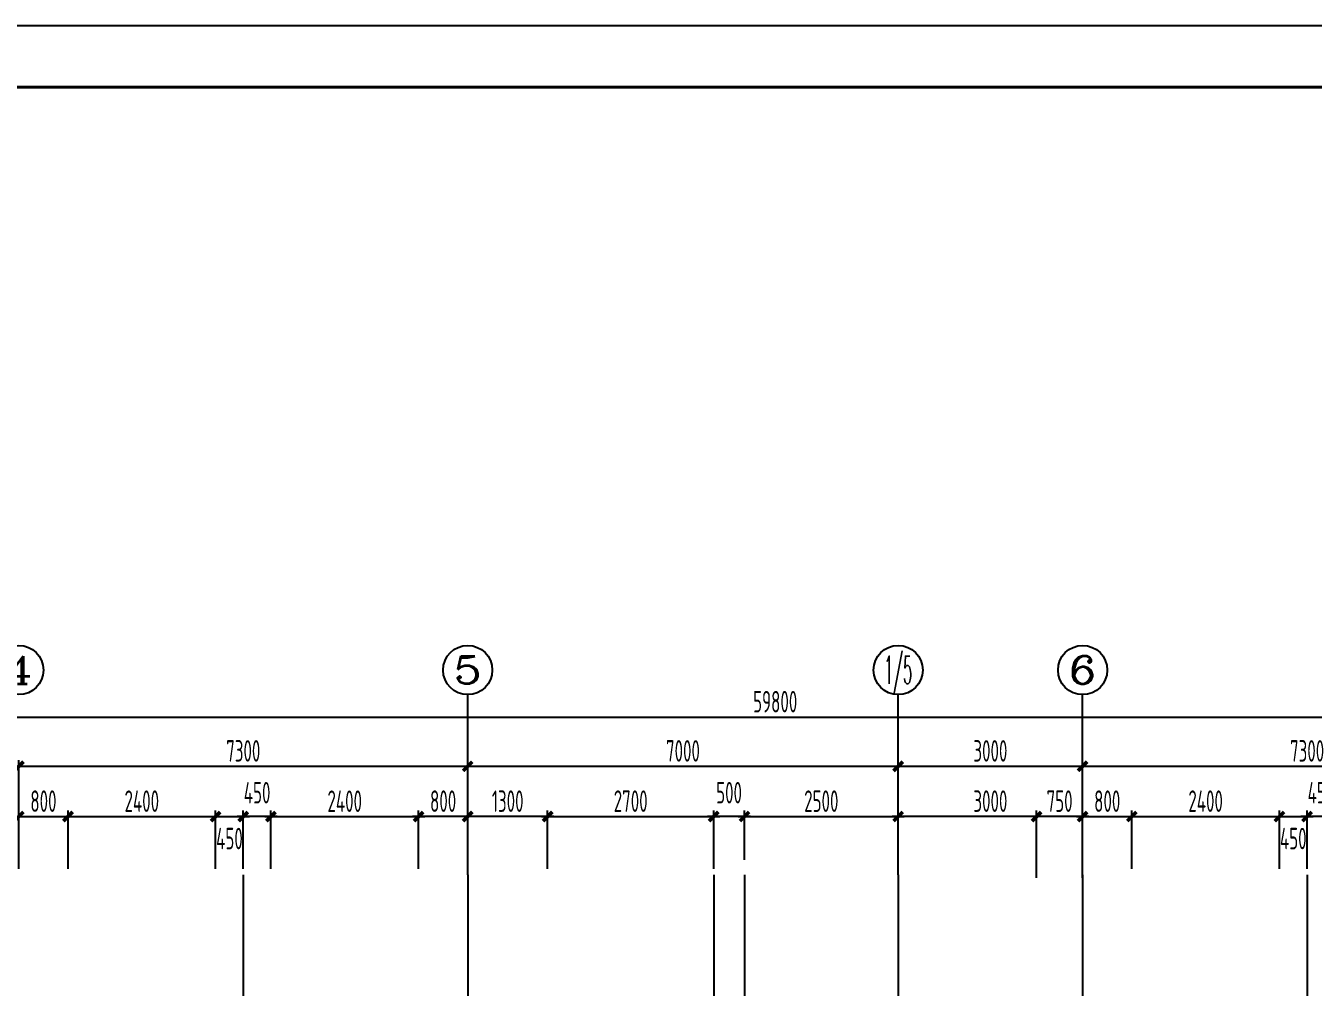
# Model space of a CAD drawing. Extents: x -472319 to -112444, y -516749 to -5704.
# Drawn here: x -284981 to -264044, y -169673 to -154043 of the extents above; entities that cross this region are included whole.
import ezdxf
from ezdxf.enums import TextEntityAlignment as Align

# ---------------------------------------------------------------- set-up
doc = ezdxf.new("R2010")
doc.units = 0
doc.header["$LTSCALE"] = 100
doc.header["$MEASUREMENT"] = 0
doc.linetypes.add('CENTER', pattern=[2, 1.25, -0.25, 0.25, -0.25])
doc.linetypes.add('DOTE', pattern=[2.42, 2, -0.2, 0.02, -0.2])
for name, color, linetype in [('1301', 24, 'Continuous'), ('AXIS', 3, 'Continuous'), ('AXIS_TEXT', 7, 'Continuous'), ('DOTE', 1, 'CENTER'), ('FRAME', 3, 'Continuous'), ('填充', 8, 'Continuous')]:
    doc.layers.add(name, color=color, linetype=linetype)
doc.styles.add('_TCH_AXIS', font='COMPLEX', dxfattribs={"bigfont": 'GBCBIG'})
doc.styles.add('COMPLEX', font='COMPLEX')
doc.styles.add('HZ', font='tssdeng.shx', dxfattribs={"width": 0.6, "height": 350, "bigfont": 'a.shx'})
doc.dimstyles.new('DIMN', dxfattribs={"dimtxt": 350, "dimasz": 150, "dimexe": 100, "dimexo": 100, "dimgap": 75, "dimtad": 1, "dimdec": 0, "dimzin": 0, "dimdsep": 46, "dimtxsty": 'HZ', "dimblk": 'ARCHTICK', "dimcen": 0.09, "dimdle": 100, "dimclrd": 3, "dimclre": 3, "dimclrt": 7, "dimazin": 2, "dimtfac": 1, "dimtdec": 0, "dimtmove": 2, "dimatfit": 3, "dimldrblk": 'ARCHTICK', "dimfxl": 1, "dimtolj": 1, "dimtzin": 0, "dimarcsym": 0})

# ---------------------------------------------------------------- blocks, each defined once
blk = doc.blocks.new('_ArchTick')
at = {"color": 0, "linetype": 'ByBlock', "const_width": 0.4}
blk.add_lwpolyline([(-0.5, -0.5), (0.5, 0.5)], dxfattribs=at)
blk = doc.blocks.new('*D981')
at = {"layer": 'AXIS', "color": 3, "lineweight": -2, "transparency": 16777216}
for p, q in [((-285094, -167747), (-285094, -165981)), ((-277794, -167747), (-277794, -165981)), ((-285194, -166081), (-277694, -166081))]:
    blk.add_line(p, q, dxfattribs=at)
at = {"layer": 'Defpoints', "color": 0, "transparency": 16777216}
for p in [(-277794, -166081), (-285094, -167847), (-277794, -167847)]:
    blk.add_point(p, dxfattribs=at)
at = {"layer": 'AXIS', "color": 3, "lineweight": -2, "transparency": 16777216, "xscale": 150, "yscale": 150, "zscale": 150, "rotation": 180}
blk.add_blockref('_ArchTick', (-285094, -166081), dxfattribs=at)
at = {"layer": 'AXIS', "color": 3, "lineweight": -2, "transparency": 16777216, "xscale": 150, "yscale": 150, "zscale": 150}
blk.add_blockref('_ArchTick', (-277794, -166081), dxfattribs=at)
at = {"layer": 'AXIS', "color": 7, "transparency": 16777216, "insert": (-281444, -165831), "char_height": 350, "attachment_point": 5, "style": 'HZ'}
blk.add_mtext('\\A1;7300', dxfattribs=at)
blk = doc.blocks.new('*D982')
at = {"layer": 'AXIS', "color": 3, "lineweight": -2, "transparency": 16777216}
for p, q in [((-277794, -167747), (-277794, -165981)), ((-270794, -167747), (-270794, -165981)), ((-277894, -166081), (-270694, -166081))]:
    blk.add_line(p, q, dxfattribs=at)
at = {"layer": 'Defpoints', "color": 0, "transparency": 16777216}
for p in [(-270794, -166081), (-277794, -167847), (-270794, -167847)]:
    blk.add_point(p, dxfattribs=at)
at = {"layer": 'AXIS', "color": 3, "lineweight": -2, "transparency": 16777216, "xscale": 150, "yscale": 150, "zscale": 150, "rotation": 180}
blk.add_blockref('_ArchTick', (-277794, -166081), dxfattribs=at)
at = {"layer": 'AXIS', "color": 3, "lineweight": -2, "transparency": 16777216, "xscale": 150, "yscale": 150, "zscale": 150}
blk.add_blockref('_ArchTick', (-270794, -166081), dxfattribs=at)
at = {"layer": 'AXIS', "color": 7, "transparency": 16777216, "insert": (-274294, -165831), "char_height": 350, "attachment_point": 5, "style": 'HZ'}
blk.add_mtext('\\A1;7000', dxfattribs=at)
blk = doc.blocks.new('*D983')
at = {"layer": 'AXIS', "color": 3, "lineweight": -2, "transparency": 16777216}
for p, q in [((-270794, -167747), (-270794, -165981)), ((-267794, -167747), (-267794, -165981)), ((-270894, -166081), (-267694, -166081))]:
    blk.add_line(p, q, dxfattribs=at)
at = {"layer": 'Defpoints', "color": 0, "transparency": 16777216}
for p in [(-267794, -166081), (-270794, -167847), (-267794, -167847)]:
    blk.add_point(p, dxfattribs=at)
at = {"layer": 'AXIS', "color": 3, "lineweight": -2, "transparency": 16777216, "xscale": 150, "yscale": 150, "zscale": 150, "rotation": 180}
blk.add_blockref('_ArchTick', (-270794, -166081), dxfattribs=at)
at = {"layer": 'AXIS', "color": 3, "lineweight": -2, "transparency": 16777216, "xscale": 150, "yscale": 150, "zscale": 150}
blk.add_blockref('_ArchTick', (-267794, -166081), dxfattribs=at)
at = {"layer": 'AXIS', "color": 7, "transparency": 16777216, "insert": (-269294, -165831), "char_height": 350, "attachment_point": 5, "style": 'HZ'}
blk.add_mtext('\\A1;3000', dxfattribs=at)
blk = doc.blocks.new('*D984')
at = {"layer": 'AXIS', "color": 3, "lineweight": -2, "transparency": 16777216}
for p, q in [((-267794, -167747), (-267794, -165981)), ((-260494, -167747), (-260494, -165981)), ((-267894, -166081), (-260394, -166081))]:
    blk.add_line(p, q, dxfattribs=at)
at = {"layer": 'Defpoints', "color": 0, "transparency": 16777216}
for p in [(-260494, -166081), (-267794, -167847), (-260494, -167847)]:
    blk.add_point(p, dxfattribs=at)
at = {"layer": 'AXIS', "color": 3, "lineweight": -2, "transparency": 16777216, "xscale": 150, "yscale": 150, "zscale": 150, "rotation": 180}
blk.add_blockref('_ArchTick', (-267794, -166081), dxfattribs=at)
at = {"layer": 'AXIS', "color": 3, "lineweight": -2, "transparency": 16777216, "xscale": 150, "yscale": 150, "zscale": 150}
blk.add_blockref('_ArchTick', (-260494, -166081), dxfattribs=at)
at = {"layer": 'AXIS', "color": 7, "transparency": 16777216, "insert": (-264144, -165831), "char_height": 350, "attachment_point": 5, "style": 'HZ'}
blk.add_mtext('\\A1;7300', dxfattribs=at)
blk = doc.blocks.new('*D988')
at = {"layer": 'AXIS', "color": 3, "lineweight": -2, "transparency": 16777216}
for p, q in [((-302694, -167747), (-302694, -165181)), ((-242894, -167747), (-242894, -165181)), ((-302794, -165281), (-242794, -165281))]:
    blk.add_line(p, q, dxfattribs=at)
at = {"layer": 'Defpoints', "color": 0, "transparency": 16777216}
for p in [(-242894, -165281), (-302694, -167847), (-242894, -167847)]:
    blk.add_point(p, dxfattribs=at)
at = {"layer": 'AXIS', "color": 3, "lineweight": -2, "transparency": 16777216, "xscale": 150, "yscale": 150, "zscale": 150, "rotation": 180}
blk.add_blockref('_ArchTick', (-302694, -165281), dxfattribs=at)
at = {"layer": 'AXIS', "color": 3, "lineweight": -2, "transparency": 16777216, "xscale": 150, "yscale": 150, "zscale": 150}
blk.add_blockref('_ArchTick', (-242894, -165281), dxfattribs=at)
at = {"layer": 'AXIS', "color": 7, "transparency": 16777216, "insert": (-272794, -165031), "char_height": 350, "attachment_point": 5, "style": 'HZ'}
blk.add_mtext('\\A1;59800', dxfattribs=at)
blk = doc.blocks.new('_AXISO')
blk.add_circle((0, 0), 0.5)
at = {"layer": 'AXIS_TEXT', "style": 'COMPLEX', "width": 1.041667}
blk.add_attdef('A', text='', height=0.56, dxfattribs=at).set_placement((-0.25, -0.28), (0.25, -0.28), align=Align.FIT)
blk = doc.blocks.new('A$C20674F94')
at = {"layer": 'FRAME'}
for p, q in [((84100, 59400), (0, 59400)), ((83100, 58400), (2500, 58400))]:
    blk.add_line(p, q, dxfattribs=at)
at = {"layer": 'FRAME', "const_width": 50}
blk.add_lwpolyline([(2500, 58400), (83100, 58400), (83100, 1000), (2500, 1000), (2500, 58400)], dxfattribs=at)
blk = doc.blocks.new('*D893')
at = {"layer": '1301', "color": 3, "lineweight": -2, "transparency": 16777216}
for p, q in [((-277794, -167601), (-277794, -166798)), ((-276494, -167601), (-276494, -166798)), ((-276394, -166898), (-277894, -166898))]:
    blk.add_line(p, q, dxfattribs=at)
at = {"layer": 'Defpoints', "color": 0, "transparency": 16777216}
for p in [(-277794, -166898), (-277794, -167701), (-276494, -167701)]:
    blk.add_point(p, dxfattribs=at)
at = {"layer": '1301', "color": 3, "lineweight": -2, "transparency": 16777216, "xscale": 150, "yscale": 150, "zscale": 150, "rotation": 180}
blk.add_blockref('_ArchTick', (-277794, -166898), dxfattribs=at)
at = {"layer": '1301', "color": 3, "lineweight": -2, "transparency": 16777216, "xscale": 150, "yscale": 150, "zscale": 150}
blk.add_blockref('_ArchTick', (-276494, -166898), dxfattribs=at)
at = {"layer": '1301', "color": 7, "transparency": 16777216, "insert": (-277144, -166648), "char_height": 350, "attachment_point": 5, "style": 'HZ'}
blk.add_mtext('\\A1;1300', dxfattribs=at)
blk = doc.blocks.new('*D894')
at = {"layer": '1301', "color": 3, "lineweight": -2, "transparency": 16777216}
for p, q in [((-273294, -167501), (-273294, -166798)), ((-270794, -167601), (-270794, -166798)), ((-273394, -166898), (-270694, -166898))]:
    blk.add_line(p, q, dxfattribs=at)
at = {"layer": 'Defpoints', "color": 0, "transparency": 16777216}
for p in [(-270794, -166898), (-273294, -167601), (-270794, -167701)]:
    blk.add_point(p, dxfattribs=at)
at = {"layer": '1301', "color": 3, "lineweight": -2, "transparency": 16777216, "xscale": 150, "yscale": 150, "zscale": 150, "rotation": 180}
blk.add_blockref('_ArchTick', (-273294, -166898), dxfattribs=at)
at = {"layer": '1301', "color": 3, "lineweight": -2, "transparency": 16777216, "xscale": 150, "yscale": 150, "zscale": 150}
blk.add_blockref('_ArchTick', (-270794, -166898), dxfattribs=at)
at = {"layer": '1301', "color": 7, "transparency": 16777216, "insert": (-272044, -166648), "char_height": 350, "attachment_point": 5, "style": 'HZ'}
blk.add_mtext('\\A1;2500', dxfattribs=at)
blk = doc.blocks.new('*D895')
at = {"layer": '1301', "color": 3, "lineweight": -2, "transparency": 16777216}
for p, q in [((-273794, -167601), (-273794, -166798)), ((-273294, -167601), (-273294, -166798)), ((-273194, -166898), (-273894, -166898))]:
    blk.add_line(p, q, dxfattribs=at)
at = {"layer": 'Defpoints', "color": 0, "transparency": 16777216}
for p in [(-273794, -166898), (-273794, -167701), (-273294, -167701)]:
    blk.add_point(p, dxfattribs=at)
at = {"layer": '1301', "color": 3, "lineweight": -2, "transparency": 16777216, "xscale": 150, "yscale": 150, "zscale": 150, "rotation": 180}
blk.add_blockref('_ArchTick', (-273794, -166898), dxfattribs=at)
at = {"layer": '1301', "color": 3, "lineweight": -2, "transparency": 16777216, "xscale": 150, "yscale": 150, "zscale": 150}
blk.add_blockref('_ArchTick', (-273294, -166898), dxfattribs=at)
at = {"layer": '1301', "color": 7, "transparency": 16777216, "insert": (-273544, -166511), "char_height": 350, "attachment_point": 5, "style": 'HZ'}
blk.add_mtext('\\A1;500', dxfattribs=at)
blk = doc.blocks.new('*D1007')
at = {"layer": '1301', "color": 3, "lineweight": -2, "transparency": 16777216}
for p, q in [((-270794, -167747), (-270794, -166798)), ((-267794, -167747), (-267794, -166798)), ((-267694, -166898), (-270894, -166898))]:
    blk.add_line(p, q, dxfattribs=at)
at = {"layer": 'Defpoints', "color": 0, "transparency": 16777216}
for p in [(-270794, -166898), (-270794, -167847), (-267794, -167847)]:
    blk.add_point(p, dxfattribs=at)
at = {"layer": '1301', "color": 3, "lineweight": -2, "transparency": 16777216, "xscale": 150, "yscale": 150, "zscale": 150, "rotation": 180}
blk.add_blockref('_ArchTick', (-270794, -166898), dxfattribs=at)
at = {"layer": '1301', "color": 3, "lineweight": -2, "transparency": 16777216, "xscale": 150, "yscale": 150, "zscale": 150}
blk.add_blockref('_ArchTick', (-267794, -166898), dxfattribs=at)
at = {"layer": '1301', "color": 7, "transparency": 16777216, "insert": (-269294, -166648), "char_height": 350, "attachment_point": 5, "style": 'HZ'}
blk.add_mtext('\\A1;3000', dxfattribs=at)
blk = doc.blocks.new('*D915')
at = {"layer": '1301', "color": 3, "lineweight": -2, "transparency": 16777216}
for p, q in [((-264144, -167747), (-264144, -166798)), ((-263694, -167747), (-263694, -166798)), ((-263594, -166898), (-264244, -166898))]:
    blk.add_line(p, q, dxfattribs=at)
at = {"layer": 'Defpoints', "color": 0, "transparency": 16777216}
for p in [(-264144, -166898), (-264144, -167847), (-263694, -167847)]:
    blk.add_point(p, dxfattribs=at)
at = {"layer": '1301', "color": 3, "lineweight": -2, "transparency": 16777216, "xscale": 150, "yscale": 150, "zscale": 150, "rotation": 180}
blk.add_blockref('_ArchTick', (-264144, -166898), dxfattribs=at)
at = {"layer": '1301', "color": 3, "lineweight": -2, "transparency": 16777216, "xscale": 150, "yscale": 150, "zscale": 150}
blk.add_blockref('_ArchTick', (-263694, -166898), dxfattribs=at)
at = {"layer": '1301', "color": 7, "transparency": 16777216, "insert": (-263919, -166511), "char_height": 350, "attachment_point": 5, "style": 'HZ'}
blk.add_mtext('\\A1;450', dxfattribs=at)
blk = doc.blocks.new('*D916')
at = {"layer": '1301', "color": 3, "lineweight": -2, "transparency": 16777216}
for p, q in [((-266994, -167747), (-266994, -166798)), ((-264594, -167747), (-264594, -166798)), ((-267094, -166898), (-264494, -166898))]:
    blk.add_line(p, q, dxfattribs=at)
at = {"layer": 'Defpoints', "color": 0, "transparency": 16777216}
for p in [(-264594, -166898), (-266994, -167847), (-264594, -167847)]:
    blk.add_point(p, dxfattribs=at)
at = {"layer": '1301', "color": 3, "lineweight": -2, "transparency": 16777216, "xscale": 150, "yscale": 150, "zscale": 150, "rotation": 180}
blk.add_blockref('_ArchTick', (-266994, -166898), dxfattribs=at)
at = {"layer": '1301', "color": 3, "lineweight": -2, "transparency": 16777216, "xscale": 150, "yscale": 150, "zscale": 150}
blk.add_blockref('_ArchTick', (-264594, -166898), dxfattribs=at)
at = {"layer": '1301', "color": 7, "transparency": 16777216, "insert": (-265794, -166648), "char_height": 350, "attachment_point": 5, "style": 'HZ'}
blk.add_mtext('\\A1;2400', dxfattribs=at)
blk = doc.blocks.new('*D917')
at = {"layer": '1301', "color": 3, "lineweight": -2, "transparency": 16777216}
for p, q in [((-267794, -167747), (-267794, -166798)), ((-266994, -167747), (-266994, -166798)), ((-267894, -166898), (-266894, -166898))]:
    blk.add_line(p, q, dxfattribs=at)
at = {"layer": 'Defpoints', "color": 0, "transparency": 16777216}
for p in [(-266994, -166898), (-267794, -167847), (-266994, -167847)]:
    blk.add_point(p, dxfattribs=at)
at = {"layer": '1301', "color": 3, "lineweight": -2, "transparency": 16777216, "xscale": 150, "yscale": 150, "zscale": 150, "rotation": 180}
blk.add_blockref('_ArchTick', (-267794, -166898), dxfattribs=at)
at = {"layer": '1301', "color": 3, "lineweight": -2, "transparency": 16777216, "xscale": 150, "yscale": 150, "zscale": 150}
blk.add_blockref('_ArchTick', (-266994, -166898), dxfattribs=at)
at = {"layer": '1301', "color": 7, "transparency": 16777216, "insert": (-267394, -166648), "char_height": 350, "attachment_point": 5, "style": 'HZ'}
blk.add_mtext('\\A1;800', dxfattribs=at)
blk = doc.blocks.new('*D918')
at = {"layer": '1301', "color": 3, "lineweight": -2, "transparency": 16777216}
for p, q in [((-264594, -167747), (-264594, -166798)), ((-264144, -167747), (-264144, -166798)), ((-264694, -166898), (-264044, -166898))]:
    blk.add_line(p, q, dxfattribs=at)
at = {"layer": 'Defpoints', "color": 0, "transparency": 16777216}
for p in [(-264144, -166898), (-264594, -167847), (-264144, -167847)]:
    blk.add_point(p, dxfattribs=at)
at = {"layer": '1301', "color": 3, "lineweight": -2, "transparency": 16777216, "xscale": 150, "yscale": 150, "zscale": 150, "rotation": 180}
blk.add_blockref('_ArchTick', (-264594, -166898), dxfattribs=at)
at = {"layer": '1301', "color": 3, "lineweight": -2, "transparency": 16777216, "xscale": 150, "yscale": 150, "zscale": 150}
blk.add_blockref('_ArchTick', (-264144, -166898), dxfattribs=at)
at = {"layer": '1301', "color": 7, "transparency": 16777216, "insert": (-264369, -167256), "char_height": 350, "attachment_point": 5, "style": 'HZ'}
blk.add_mtext('\\A1;450', dxfattribs=at)
blk = doc.blocks.new('*D920')
at = {"layer": '1301', "color": 3, "lineweight": -2, "transparency": 16777216}
for p, q in [((-278594, -167747), (-278594, -166798)), ((-277794, -167747), (-277794, -166798)), ((-277694, -166898), (-278694, -166898))]:
    blk.add_line(p, q, dxfattribs=at)
at = {"layer": 'Defpoints', "color": 0, "transparency": 16777216}
for p in [(-278594, -166898), (-278594, -167847), (-277794, -167847)]:
    blk.add_point(p, dxfattribs=at)
at = {"layer": '1301', "color": 3, "lineweight": -2, "transparency": 16777216, "xscale": 150, "yscale": 150, "zscale": 150, "rotation": 180}
blk.add_blockref('_ArchTick', (-278594, -166898), dxfattribs=at)
at = {"layer": '1301', "color": 3, "lineweight": -2, "transparency": 16777216, "xscale": 150, "yscale": 150, "zscale": 150}
blk.add_blockref('_ArchTick', (-277794, -166898), dxfattribs=at)
at = {"layer": '1301', "color": 7, "transparency": 16777216, "insert": (-278194, -166648), "char_height": 350, "attachment_point": 5, "style": 'HZ'}
blk.add_mtext('\\A1;800', dxfattribs=at)
blk = doc.blocks.new('*D921')
at = {"layer": '1301', "color": 3, "lineweight": -2, "transparency": 16777216}
for p, q in [((-281444, -167747), (-281444, -166798)), ((-280994, -167747), (-280994, -166798)), ((-280894, -166898), (-281544, -166898))]:
    blk.add_line(p, q, dxfattribs=at)
at = {"layer": 'Defpoints', "color": 0, "transparency": 16777216}
for p in [(-281444, -166898), (-281444, -167847), (-280994, -167847)]:
    blk.add_point(p, dxfattribs=at)
at = {"layer": '1301', "color": 3, "lineweight": -2, "transparency": 16777216, "xscale": 150, "yscale": 150, "zscale": 150, "rotation": 180}
blk.add_blockref('_ArchTick', (-281444, -166898), dxfattribs=at)
at = {"layer": '1301', "color": 3, "lineweight": -2, "transparency": 16777216, "xscale": 150, "yscale": 150, "zscale": 150}
blk.add_blockref('_ArchTick', (-280994, -166898), dxfattribs=at)
at = {"layer": '1301', "color": 7, "transparency": 16777216, "insert": (-281219, -166511), "char_height": 350, "attachment_point": 5, "style": 'HZ'}
blk.add_mtext('\\A1;450', dxfattribs=at)
blk = doc.blocks.new('*D922')
at = {"layer": '1301', "color": 3, "lineweight": -2, "transparency": 16777216}
for p, q in [((-284294, -167747), (-284294, -166798)), ((-281894, -167747), (-281894, -166798)), ((-284394, -166898), (-281794, -166898))]:
    blk.add_line(p, q, dxfattribs=at)
at = {"layer": 'Defpoints', "color": 0, "transparency": 16777216}
for p in [(-281894, -166898), (-284294, -167847), (-281894, -167847)]:
    blk.add_point(p, dxfattribs=at)
at = {"layer": '1301', "color": 3, "lineweight": -2, "transparency": 16777216, "xscale": 150, "yscale": 150, "zscale": 150, "rotation": 180}
blk.add_blockref('_ArchTick', (-284294, -166898), dxfattribs=at)
at = {"layer": '1301', "color": 3, "lineweight": -2, "transparency": 16777216, "xscale": 150, "yscale": 150, "zscale": 150}
blk.add_blockref('_ArchTick', (-281894, -166898), dxfattribs=at)
at = {"layer": '1301', "color": 7, "transparency": 16777216, "insert": (-283094, -166648), "char_height": 350, "attachment_point": 5, "style": 'HZ'}
blk.add_mtext('\\A1;2400', dxfattribs=at)
blk = doc.blocks.new('*D923')
at = {"layer": '1301', "color": 3, "lineweight": -2, "transparency": 16777216}
for p, q in [((-285094, -167747), (-285094, -166798)), ((-284294, -167747), (-284294, -166798)), ((-285194, -166898), (-284194, -166898))]:
    blk.add_line(p, q, dxfattribs=at)
at = {"layer": 'Defpoints', "color": 0, "transparency": 16777216}
for p in [(-284294, -166898), (-285094, -167847), (-284294, -167847)]:
    blk.add_point(p, dxfattribs=at)
at = {"layer": '1301', "color": 3, "lineweight": -2, "transparency": 16777216, "xscale": 150, "yscale": 150, "zscale": 150, "rotation": 180}
blk.add_blockref('_ArchTick', (-285094, -166898), dxfattribs=at)
at = {"layer": '1301', "color": 3, "lineweight": -2, "transparency": 16777216, "xscale": 150, "yscale": 150, "zscale": 150}
blk.add_blockref('_ArchTick', (-284294, -166898), dxfattribs=at)
at = {"layer": '1301', "color": 7, "transparency": 16777216, "insert": (-284694, -166648), "char_height": 350, "attachment_point": 5, "style": 'HZ'}
blk.add_mtext('\\A1;800', dxfattribs=at)
blk = doc.blocks.new('*D924')
at = {"layer": '1301', "color": 3, "lineweight": -2, "transparency": 16777216}
for p, q in [((-281894, -167747), (-281894, -166798)), ((-281444, -167747), (-281444, -166798)), ((-281994, -166898), (-281344, -166898))]:
    blk.add_line(p, q, dxfattribs=at)
at = {"layer": 'Defpoints', "color": 0, "transparency": 16777216}
for p in [(-281444, -166898), (-281894, -167847), (-281444, -167847)]:
    blk.add_point(p, dxfattribs=at)
at = {"layer": '1301', "color": 3, "lineweight": -2, "transparency": 16777216, "xscale": 150, "yscale": 150, "zscale": 150, "rotation": 180}
blk.add_blockref('_ArchTick', (-281894, -166898), dxfattribs=at)
at = {"layer": '1301', "color": 3, "lineweight": -2, "transparency": 16777216, "xscale": 150, "yscale": 150, "zscale": 150}
blk.add_blockref('_ArchTick', (-281444, -166898), dxfattribs=at)
at = {"layer": '1301', "color": 7, "transparency": 16777216, "insert": (-281669, -167256), "char_height": 350, "attachment_point": 5, "style": 'HZ'}
blk.add_mtext('\\A1;450', dxfattribs=at)
blk = doc.blocks.new('*D1009')
at = {"layer": '1301', "color": 3, "lineweight": -2, "transparency": 16777216}
for p, q in [((-268544, -167893), (-268544, -166798)), ((-267794, -167893), (-267794, -166798)), ((-267694, -166898), (-268644, -166898))]:
    blk.add_line(p, q, dxfattribs=at)
at = {"layer": 'Defpoints', "color": 0, "transparency": 16777216}
for p in [(-268544, -166898), (-268544, -167993), (-267794, -167993)]:
    blk.add_point(p, dxfattribs=at)
at = {"layer": '1301', "color": 3, "lineweight": -2, "transparency": 16777216, "xscale": 150, "yscale": 150, "zscale": 150, "rotation": 180}
blk.add_blockref('_ArchTick', (-268544, -166898), dxfattribs=at)
at = {"layer": '1301', "color": 3, "lineweight": -2, "transparency": 16777216, "xscale": 150, "yscale": 150, "zscale": 150}
blk.add_blockref('_ArchTick', (-267794, -166898), dxfattribs=at)
at = {"layer": '1301', "color": 7, "transparency": 16777216, "insert": (-268169, -166648), "char_height": 350, "attachment_point": 5, "style": 'HZ'}
blk.add_mtext('\\A1;750', dxfattribs=at)
blk = doc.blocks.new('*D1005')
at = {"layer": '1301', "color": 3, "lineweight": -2, "transparency": 16777216}
for p, q in [((-277794, -167601), (-277794, -166798)), ((-276494, -167601), (-276494, -166798)), ((-276394, -166898), (-277894, -166898))]:
    blk.add_line(p, q, dxfattribs=at)
at = {"layer": 'Defpoints', "color": 0, "transparency": 16777216}
for p in [(-277794, -166898), (-277794, -167701), (-276494, -167701)]:
    blk.add_point(p, dxfattribs=at)
at = {"layer": '1301', "color": 3, "lineweight": -2, "transparency": 16777216, "xscale": 150, "yscale": 150, "zscale": 150, "rotation": 180}
blk.add_blockref('_ArchTick', (-277794, -166898), dxfattribs=at)
at = {"layer": '1301', "color": 3, "lineweight": -2, "transparency": 16777216, "xscale": 150, "yscale": 150, "zscale": 150}
blk.add_blockref('_ArchTick', (-276494, -166898), dxfattribs=at)
at = {"layer": '1301', "color": 7, "transparency": 16777216, "insert": (-277144, -166648), "char_height": 350, "attachment_point": 5, "style": 'HZ'}
blk.add_mtext('\\A1;1300', dxfattribs=at)
blk = doc.blocks.new('*D1006')
at = {"layer": '1301', "color": 3, "lineweight": -2, "transparency": 16777216}
for p, q in [((-273794, -167601), (-273794, -166798)), ((-273294, -167601), (-273294, -166798)), ((-273194, -166898), (-273894, -166898))]:
    blk.add_line(p, q, dxfattribs=at)
at = {"layer": 'Defpoints', "color": 0, "transparency": 16777216}
for p in [(-273794, -166898), (-273794, -167701), (-273294, -167701)]:
    blk.add_point(p, dxfattribs=at)
at = {"layer": '1301', "color": 3, "lineweight": -2, "transparency": 16777216, "xscale": 150, "yscale": 150, "zscale": 150, "rotation": 180}
blk.add_blockref('_ArchTick', (-273794, -166898), dxfattribs=at)
at = {"layer": '1301', "color": 3, "lineweight": -2, "transparency": 16777216, "xscale": 150, "yscale": 150, "zscale": 150}
blk.add_blockref('_ArchTick', (-273294, -166898), dxfattribs=at)
at = {"layer": '1301', "color": 7, "transparency": 16777216, "insert": (-273544, -166511), "char_height": 350, "attachment_point": 5, "style": 'HZ'}
blk.add_mtext('\\A1;500', dxfattribs=at)
blk = doc.blocks.new('*D1010')
at = {"layer": '1301', "color": 3, "lineweight": -2, "transparency": 16777216}
for p, q in [((-276494, -167747), (-276494, -166798)), ((-273794, -167747), (-273794, -166798)), ((-276594, -166898), (-273694, -166898))]:
    blk.add_line(p, q, dxfattribs=at)
at = {"layer": 'Defpoints', "color": 0, "transparency": 16777216}
for p in [(-273794, -166898), (-276494, -167847), (-273794, -167847)]:
    blk.add_point(p, dxfattribs=at)
at = {"layer": '1301', "color": 3, "lineweight": -2, "transparency": 16777216, "xscale": 150, "yscale": 150, "zscale": 150, "rotation": 180}
blk.add_blockref('_ArchTick', (-276494, -166898), dxfattribs=at)
at = {"layer": '1301', "color": 3, "lineweight": -2, "transparency": 16777216, "xscale": 150, "yscale": 150, "zscale": 150}
blk.add_blockref('_ArchTick', (-273794, -166898), dxfattribs=at)
at = {"layer": '1301', "color": 7, "transparency": 16777216, "insert": (-275144, -166648), "char_height": 350, "attachment_point": 5, "style": 'HZ'}
blk.add_mtext('\\A1;2700', dxfattribs=at)
blk = doc.blocks.new('*D1262')
at = {"layer": '1301', "color": 3, "lineweight": -2, "transparency": 16777216}
for p, q in [((-280994, -167747), (-280994, -166799)), ((-278594, -167747), (-278594, -166799)), ((-281094, -166899), (-278494, -166899))]:
    blk.add_line(p, q, dxfattribs=at)
at = {"layer": 'Defpoints', "color": 0, "transparency": 16777216}
for p in [(-278594, -166899), (-280994, -167847), (-278594, -167847)]:
    blk.add_point(p, dxfattribs=at)
at = {"layer": '1301', "color": 3, "lineweight": -2, "transparency": 16777216, "xscale": 150, "yscale": 150, "zscale": 150, "rotation": 180}
blk.add_blockref('_ArchTick', (-280994, -166899), dxfattribs=at)
at = {"layer": '1301', "color": 3, "lineweight": -2, "transparency": 16777216, "xscale": 150, "yscale": 150, "zscale": 150}
blk.add_blockref('_ArchTick', (-278594, -166899), dxfattribs=at)
at = {"layer": '1301', "color": 7, "transparency": 16777216, "insert": (-279794, -166649), "char_height": 350, "attachment_point": 5, "style": 'HZ'}
blk.add_mtext('\\A1;2400', dxfattribs=at)

msp = doc.modelspace()

# ---------------------------------------------------------------- linework, layer by layer
at = {"layer": 'AXIS'}
for p, q in [((-277793.829, -167847.242), (-277793.829, -164916.447)), ((-270793.829, -167847.242), (-270793.829, -164916.447)), ((-267793.829, -167847.242), (-267793.829, -164916.447))]:
    msp.add_line(p, q, dxfattribs=at)
at = {"layer": 'DOTE', "linetype": 'DOTE', "ltscale": 10}
for p, q in [((-281443.829, -167847.242), (-281443.829, -189997.282)), ((-277793.829, -167847.242), (-277793.829, -189997.282)), ((-273793.829, -167847.242), (-273793.829, -171016.89)), ((-273293.829, -167847.242), (-273293.829, -177266.89)), ((-270793.829, -167847.242), (-270793.829, -177266.89)), ((-267793.829, -167847.242), (-267793.829, -189997.282)), ((-264143.829, -167847.242), (-264143.829, -189997.282))]:
    msp.add_line(p, q, dxfattribs=at)

# ---------------------------------------------------------------- block references
at = {"layer": 'AXIS'}
ref = msp.add_blockref('_AXISO', (-285093.829, -164516.447), dxfattribs=dict(at, xscale=800, yscale=800, zscale=800))
ref.add_attrib('A', '4', dxfattribs={"layer": 'AXIS_TEXT', "height": 452.548, "style": '_TCH_AXIS', "width": 1.3125}).set_placement((-285320.103, -164742.721), (-284867.554, -164742.721), align=Align.FIT)
ref = msp.add_blockref('_AXISO', (-277793.829, -164516.447), dxfattribs=dict(at, xscale=800, yscale=800, zscale=800))
ref.add_attrib('A', '5', dxfattribs={"layer": 'AXIS_TEXT', "height": 452.548, "style": '_TCH_AXIS', "width": 1.5}).set_placement((-278020.103, -164742.721), (-277567.554, -164742.721), align=Align.FIT)
ref = msp.add_blockref('_AXISO', (-270793.829, -164516.447), dxfattribs=dict(at, xscale=800, yscale=800, zscale=800))
ref.add_attrib('A', '1/5', dxfattribs={"layer": 'AXIS_TEXT', "height": 452.5483, "style": '_TCH_AXIS', "width": 0.411765}).set_placement((-271020.103, -164742.721), (-270567.554, -164742.721), align=Align.FIT)
ref = msp.add_blockref('_AXISO', (-267793.829, -164516.447), dxfattribs=dict(at, xscale=800, yscale=800, zscale=800))
ref.add_attrib('A', '6', dxfattribs={"layer": 'AXIS_TEXT', "height": 452.548, "style": '_TCH_AXIS', "width": 1.5}).set_placement((-268020.103, -164742.721), (-267567.554, -164742.721), align=Align.FIT)
at = {"layer": '填充'}
msp.add_blockref('A$C20674F94', (-311995, -213442.5), dxfattribs=at)

# ---------------------------------------------------------------- dimensions: what is measured, and where the dimension line sits
at = {"layer": '1301', "color": 7}
for base, p1, p2, picture, middle in [((-284293.829, -166898.5), (-285093.829, -167847.242), (-284293.829, -167847.242), '*D923', (-284693.829, -166648.5)), ((-281893.829, -166898.5), (-284293.829, -167847.242), (-281893.829, -167847.242), '*D922', (-283093.829, -166648.5)), ((-278593.829, -166898.5), (-280993.829, -167847.242), (-278593.829, -167847.242), '*D1262', (-279793.829, -166648.5)), ((-266993.829, -166898.5), (-267793.829, -167847.242), (-266993.829, -167847.242), '*D917', (-267393.829, -166648.5)), ((-264593.829, -166898.5), (-266993.829, -167847.242), (-264593.829, -167847.242), '*D916', (-265793.829, -166648.5))]:
    dim = msp.add_linear_dim(base=base, p1=p1, p2=p2, angle=180, dimstyle='DIMN', override={"dimfxl": 100}, dxfattribs=at)
    dim.commit()
    dim.dimension.update_dxf_attribs({"geometry": picture, "text_midpoint": middle})
for base, p1, p2, picture, middle in [((-281443.829, -166898.5), (-280993.829, -167847.242), (-281443.829, -167847.242), '*D921', (-281218.829, -166511)), ((-278593.829, -166898.5), (-277793.829, -167847.242), (-278593.829, -167847.242), '*D920', (-278193.829, -166648.5)), ((-277793.829, -166898.5), (-276493.829, -167701.242), (-277793.829, -167701.242), '*D893', (-277143.829, -166648.5)), ((-277793.829, -166898.5), (-276493.829, -167701.242), (-277793.829, -167701.242), '*D1005', (-277143.829, -166648.5)), ((-273793.829, -166898.5), (-276493.829, -167847.242), (-273793.829, -167847.242), '*D1010', (-275143.829, -166648.5)), ((-273793.829, -166898.5), (-273293.829, -167701.242), (-273793.829, -167701.242), '*D895', (-273543.829, -166511)), ((-273793.829, -166898.5), (-273293.829, -167701.242), (-273793.829, -167701.242), '*D1006', (-273543.829, -166511)), ((-270793.829, -166898.5), (-273293.829, -167601.242), (-270793.829, -167701.242), '*D894', (-272043.829, -166648.5)), ((-270793.829, -166898.5), (-267793.829, -167847.242), (-270793.829, -167847.242), '*D1007', (-269293.829, -166648.5)), ((-268543.829, -166898.5), (-267793.829, -167993), (-268543.829, -167993), '*D1009', (-268168.829, -166648.5)), ((-264143.829, -166898.5), (-263693.829, -167847.242), (-264143.829, -167847.242), '*D915', (-263918.829, -166511))]:
    dim = msp.add_linear_dim(base=base, p1=p1, p2=p2, dimstyle='DIMN', override={"dimfxl": 100}, dxfattribs=at)
    dim.commit()
    dim.dimension.update_dxf_attribs({"geometry": picture, "text_midpoint": middle})
for base, p1, p2, picture, middle in [((-281443.829, -166898.5), (-281893.829, -167847.242), (-281443.829, -167847.242), '*D924', (-281668.829, -167256.5)), ((-264143.829, -166898.5), (-264593.829, -167847.242), (-264143.829, -167847.242), '*D918', (-264368.829, -167256.5))]:
    dim = msp.add_linear_dim(base=base, p1=p1, p2=p2, angle=180, dimstyle='DIMN', override={"dimfxl": 100}, dxfattribs=at)
    dim.commit()
    dim.dimension.update_dxf_attribs({"geometry": picture, "text_midpoint": middle, "dimtype": 160})
at = {"layer": 'AXIS'}
for p1, p2, distance, picture, middle in [((-302693.829, -167847.242), (-242893.829, -167847.242), 2566.5, '*D988', (-272793.829, -165030.742)), ((-285093.829, -167847.242), (-277793.829, -167847.242), 1766.5, '*D981', (-281443.829, -165830.742)), ((-277793.829, -167847.242), (-270793.829, -167847.242), 1766.5, '*D982', (-274293.829, -165830.742)), ((-270793.829, -167847.242), (-267793.829, -167847.242), 1766.5, '*D983', (-269293.829, -165830.742)), ((-267793.829, -167847.242), (-260493.829, -167847.242), 1766.5, '*D984', (-264143.829, -165830.742))]:
    dim = msp.add_aligned_dim(p1=p1, p2=p2, distance=distance, dimstyle='DIMN', dxfattribs=at)
    dim.commit()
    dim.dimension.update_dxf_attribs({"geometry": picture, "text_midpoint": middle})

doc.saveas('drawing.dxf')
